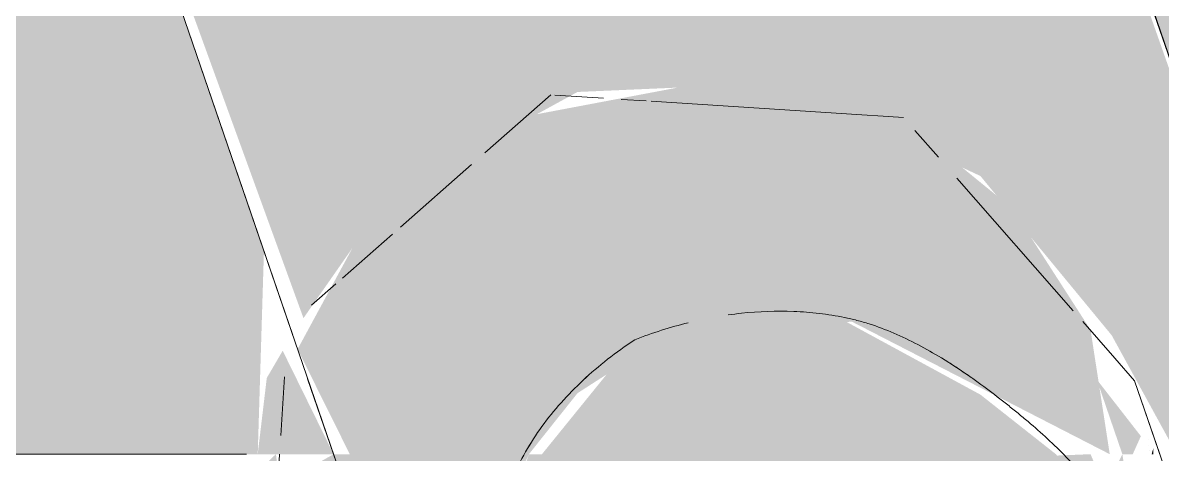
# Model space of a CAD drawing. Header units: millimetres. Extents: x 63432 to 177405, y -1987 to 27578.
# Drawn here: x 163028.22 to 163043.96, y 8839.5 to 8845.45 of the extents above; entities that cross this region are included whole.
import ezdxf

# ---------------------------------------------------------------- set-up
doc = ezdxf.new("R2010")
doc.units = ezdxf.units.MM
for name, color, linetype, lineweight, true_color in [('I-FURN-16', 7, 'Continuous', 9, 0xd1b79e), ('I-FURN-19', 7, 'Continuous', 9, 0x242424), ('I-FURN-20', 7, 'Continuous', 9, 0x3a3a3a), ('I-FURN-21', 7, 'Continuous', 9, 0x666666), ('I-FURN-23', 7, 'Continuous', 9, 0x52463a), ('I-FURN-25', 7, 'Continuous', 9, 0x987f66), ('I-FURN-26', 7, 'Continuous', 9, 0x2d2d2d), ('I-FURN-27', 7, 'Continuous', 9, 0x463a2f), ('I-FURN-29', 7, 'Continuous', 9, 0x53483c), ('I-FURN-30', 7, 'Continuous', 9, 0x4c4c4c), ('I-FURN-34', 7, 'Continuous', 9, 0xae8e6d), ('I-FURN-37', 7, 'Continuous', 9, 0x584c3f), ('I-FURN-38', 7, 'Continuous', 9, 0xa58c72), ('I-FURN-40', 7, 'Continuous', 9, 0x312b25), ('I-FURN-45', 7, 'Continuous', 9, 0x3f372f), ('I-FURN-48', 7, 'Continuous', 9, 0x131313), ('I-FURN-56', 7, 'Continuous', 9, 0x514840), ('I-FURN-6', 7, 'Continuous', 9, 0xc0c0c0), ('I-FURN-61', 7, 'Continuous', 9, 0xcabbac), ('I-FURN-62', 7, 'Continuous', 9, 0x8b8b8b), ('I-FURN-64', 7, 'Continuous', 9, 0x665b51), ('I-FURN-65', 7, 'Continuous', 9, 0x8b7c6d), ('I-FURN-66', 7, 'Continuous', 9, 0x6e6155), ('I-FURN-70', 7, 'Continuous', 9, 0x786d63), ('I-FURN-71', 7, 'Continuous', 9, 0xa59687), ('I-FURN-77', 7, 'Continuous', 9, 0x92877d)]:
    doc.layers.add(name, color=color, linetype=linetype, lineweight=lineweight, true_color=true_color)
doc.layers.add('I-FURN-17', color=7, linetype='Continuous', lineweight=9, true_color=0x111111, transparency=0.7)
doc.layers.add('I-FURN-18', color=7, linetype='Continuous', lineweight=9, true_color=0xe2b180, transparency=0.7)

# ---------------------------------------------------------------- blocks, each defined once
blk = doc.blocks.new('Chair - Tablet Arm - Chair - Tablet Arm-V78-Развертка 3_12-6')
at = {"layer": 'I-FURN-17'}
h = blk.add_hatch(color=256, dxfattribs=at)
h.paths.add_polyline_path([(-80976.841, 8450), (-80976.135, 8450), (-81105.323, 8826.8), (-81107.355, 8826.8), (-81105.677, 8821.55), (-81102.304, 8812.132), (-80978.144, 8450)])
h.paths.add_polyline_path([(-81115.982, 8832.447), (-81112.157, 8836.168), (-81112.035, 8837.109), (-81112.188, 8838.407), (-81113.123, 8839.5), (-81120.404, 8839.5), (-81121.068, 8837.606), (-81121.214, 8835.208), (-81120.579, 8832.787), (-81119.639, 8832.657), (-81116.909, 8832.501)])
h.paths.add_polyline_path([(-81127.458, 8852.2), (-81114.032, 8852.2), (-81175.226, 9030.683), (-81187.239, 9026.564), (-81127.516, 8852.37)])
for points in [[(-81111.831, 8839.5), (-81111.846, 8839.737), (-81111.832, 8839.501)], [(-81111.778, 8839.5), (-81111.778, 8839.581), (-81111.8, 8839.5)], [(-81112.188, 8838.407), (-81112.644, 8839.5), (-81113.107, 8839.481), (-81112.439, 8838.7)], [(-81112, 8838.187), (-81112.205, 8839.5), (-81112.333, 8839.235), (-81112.061, 8838.258)]]:
    blk.add_hatch(color=256, dxfattribs=at).paths.add_polyline_path(points)
h = blk.add_hatch(color=256, dxfattribs=at)
h.paths.add_polyline_path([(-81120.833, 8832.877), (-81123.103, 8839.5), (-81123.577, 8839.231), (-81123.428, 8836.743), (-81121.69, 8833.383), (-81120.991, 8832.934)])
h.paths.add_polyline_path([(-81123.507, 8835.571), (-81123.753, 8838.445), (-81123.9, 8839.5), (-81124.183, 8839.231), (-81124.161, 8837.214), (-81123.517, 8835.582)])
h = blk.add_hatch(color=256, dxfattribs=at)
h.paths.add_polyline_path([(-81120.776, 8832.857), (-81121.214, 8835.208), (-81120.926, 8838.385), (-81120.404, 8839.5), (-81123.103, 8839.5), (-81120.833, 8832.877)])
h.paths.add_polyline_path([(-81122.254, 8834.062), (-81123.413, 8836.083), (-81122.766, 8834.678), (-81122.288, 8834.103)])
h.paths.add_polyline_path([(-81123.806, 8837.606), (-81123.525, 8837.681), (-81123.794, 8837.783)])
at = {"layer": 'I-FURN-18'}
h = blk.add_hatch(color=256, dxfattribs=at)
h.paths.add_polyline_path([(-81127.34, 8839.5), (-81124.151, 8839.5), (-81124.065, 8842.304), (-81127.458, 8852.2), (-81156.5, 8852.2), (-81156.5, 8839.5), (-81131.162, 8839.5)])
h.paths.add_polyline_path([(-81088.371, 8839.5), (-81086.1, 8839.727), (-81080.3, 8840.405), (-81080.3, 8852.2), (-81113.951, 8851.964), (-81109.678, 8839.5), (-81093.142, 8839.5)])
h = blk.add_hatch(color=256, dxfattribs=at)
h.paths.add_polyline_path([(-81115.561, 8839.5), (-81113.123, 8839.5), (-81114.166, 8840.322), (-81116.116, 8841.38), (-81118.942, 8841.08), (-81120.224, 8839.5), (-81116.045, 8839.5)])
h.paths.add_polyline_path([(-81110.129, 8839.5), (-81109.678, 8839.5), (-81114.166, 8852.2), (-81127.458, 8852.2), (-81123.519, 8841.378), (-81122.331, 8843.079), (-81119.733, 8844.5), (-81116.909, 8844.623), (-81114.166, 8843.34), (-81112.352, 8841.141), (-81111.452, 8839.5), (-81110.342, 8839.5)])
for points in [[(-81121.601, 8839.5), (-81120.404, 8839.5), (-81119.733, 8840.342), (-81118.515, 8841.126), (-81115.943, 8841.33), (-81112.379, 8839.5), (-81112.644, 8841.215), (-81113.726, 8842.894), (-81115.023, 8843.95), (-81117.291, 8844.76), (-81120.639, 8844.128), (-81122.503, 8842.972), (-81123.6, 8840.95), (-81122.879, 8839.5), (-81122.183, 8839.5)], [(-81124.151, 8839.5), (-81123.687, 8839.5), (-81123.439, 8839.5), (-81123.103, 8839.5), (-81123.806, 8840.928), (-81124.026, 8840.552)], [(-81112.061, 8839.5), (-81111.949, 8839.749), (-81112.559, 8840.532), (-81112.205, 8839.5)], [(-81123.621, 8839.5), (-81123.586, 8839.5), (-81123.687, 8839.5)]]:
    blk.add_hatch(color=256, dxfattribs=at).paths.add_polyline_path(points)
at = {"layer": 'I-FURN-20'}
blk.add_line((-81123.103, 8839.5), (-81122.981, 8839.143), dxfattribs=at)
at = {"layer": 'I-FURN-23'}
for points, knots in [([(-81117.649, 8841.422), (-81117.589, 8841.431), (-81117.284, 8841.469), (-81116.863, 8841.484), (-81116.45, 8841.452), (-81116.276, 8841.428), (-81116.218, 8841.418)], [-0.95127, -0.95127, -0.95127, -0.95127, -0.94444444, -0.91666667, -0.90277778, -0.89583333, -0.89583333, -0.89583333, -0.89583333]), ([(-81116.045, 8841.387), (-81115.987, 8841.376), (-81115.872, 8841.349), (-81115.644, 8841.283), (-81115.249, 8841.134), (-81114.775, 8840.883), (-81114.427, 8840.653), (-81114.292, 8840.558)], [-0.88888889, -0.88888889, -0.88888889, -0.88888889, -0.88194444, -0.875, -0.86111111, -0.83333333, -0.81509179, -0.81509179, -0.81509179, -0.81509179]), ([(-81119.958, 8840.211), (-81119.864, 8840.317), (-81119.561, 8840.626), (-81119.204, 8840.906), (-81118.942, 8841.08)], [-0.125, -0.125, -0.125, -0.125, -0.0833333, 0, 0, 0, 0]), ([(-81114.083, 8840.407), (-81113.983, 8840.332), (-81113.836, 8840.218), (-81113.646, 8840.065), (-81113.461, 8839.912), (-81113.237, 8839.715), (-81113.064, 8839.546), (-81112.979, 8839.459)], [-0.80555556, -0.80555556, -0.80555556, -0.80555556, -0.79166667, -0.78472222, -0.77777778, -0.76388889, -0.75, -0.75, -0.75, -0.75])]:
    blk.add_open_spline(points, degree=3, knots=knots, dxfattribs=at)
for points in [[(-81118.942, 8841.08), (-81118.697, 8841.175), (-81118.451, 8841.253), (-81118.205, 8841.314)], [(-81120.45, 8839.532), (-81120.381, 8839.654), (-81120.306, 8839.771), (-81120.224, 8839.884)]]:
    blk.add_open_spline(points, degree=3, dxfattribs=at)
at = {"layer": 'I-FURN-25'}
blk.add_line((-81111.687, 8839.5), (-81112.035, 8840.514), dxfattribs=at)
at = {"layer": 'I-FURN-26'}
blk.add_open_spline([(-81120.862, 8838.578), (-81120.84, 8838.643), (-81120.772, 8838.838), (-81120.642, 8839.16), (-81120.518, 8839.411), (-81120.45, 8839.532)], degree=3, knots=[-0.3125, -0.3125, -0.3125, -0.3125, -0.2916667, -0.25, -0.2083333, -0.2083333, -0.2083333, -0.2083333], dxfattribs=at)
at = {"layer": 'I-FURN-27'}
for p, q in [((-81121.014, 8843.658), (-81120.101, 8844.461)), ((-81120.048, 8844.457), (-81119.372, 8844.414)), ((-81119.13, 8844.398), (-81118.784, 8844.376)), ((-81118.717, 8844.372), (-81115.66, 8844.175)), ((-81115.07, 8843.967), (-81114.746, 8843.598)), ((-81122.18, 8842.634), (-81121.197, 8843.497)), ((-81114.494, 8843.311), (-81112.884, 8841.48)), ((-81122.981, 8841.929), (-81122.29, 8842.537)), ((-81123.406, 8841.556), (-81123.07, 8841.851)), ((-81112.752, 8841.33), (-81112.311, 8840.827))]:
    blk.add_line(p, q, dxfattribs=at)
at = {"layer": 'I-FURN-29'}
blk.add_line((-81123.832, 8839.758), (-81123.779, 8840.567), dxfattribs=at)
at = {"layer": 'I-FURN-30'}
blk.add_line((-81124.022, 8836.808), (-81123.848, 8839.5), dxfattribs=at)
at = {"layer": 'I-FURN-34'}
for p, q in [((-81115.651, 8844.174), (-81115.228, 8844.147)), ((-81112.035, 8840.514), (-81111.687, 8839.5))]:
    blk.add_line(p, q, dxfattribs=at)
at = {"layer": 'I-FURN-37'}
blk.add_line((-81123.461, 8840.542), (-81123.103, 8839.5), dxfattribs=at)
at = {"layer": 'I-FURN-38'}
for p, q in [((-81127.458, 8852.2), (-81123.667, 8841.145)), ((-81109.678, 8839.5), (-81113.951, 8851.964))]:
    blk.add_line(p, q, dxfattribs=at)
at = {"layer": 'I-FURN-40'}
blk.add_line((-81124.305, 8839.5), (-81314.954, 8839.5), dxfattribs=at)
at = {"layer": 'I-FURN-45'}
blk.add_line((-81124.305, 8839.5), (-81314.954, 8839.5), dxfattribs=at)
at = {"layer": 'I-FURN-48'}
blk.add_open_spline([(-81120.926, 8838.385), (-81120.906, 8838.45), (-81120.863, 8838.578), (-81120.772, 8838.838), (-81120.642, 8839.16), (-81120.456, 8839.536), (-81120.231, 8839.888), (-81119.964, 8840.214), (-81119.561, 8840.626), (-81119.204, 8840.906), (-81118.942, 8841.08)], degree=3, knots=[-0.3333333, -0.3333333, -0.3333333, -0.3333333, -0.3125, -0.2916667, -0.25, -0.2083333, -0.1666667, -0.125, -0.0833333, 0, 0, 0, 0], dxfattribs=at)
blk = doc.blocks.new('Chair - Tablet Arm - Chair - Tablet Arm-V81-Развертка 3_12-6')
at = {"layer": 'I-FURN-19'}
blk.add_open_spline([(-81120.926, 8838.385), (-81120.906, 8838.45), (-81120.863, 8838.578), (-81120.772, 8838.838), (-81120.642, 8839.16), (-81120.456, 8839.536), (-81120.231, 8839.888), (-81119.964, 8840.214), (-81119.561, 8840.626), (-81119.204, 8840.906), (-81118.942, 8841.08)], degree=3, knots=[-0.3333333, -0.3333333, -0.3333333, -0.3333333, -0.3125, -0.2916667, -0.25, -0.2083333, -0.1666667, -0.125, -0.0833333, 0, 0, 0, 0], dxfattribs=at)
at = {"layer": 'I-FURN-21'}
for p, q in [((-81124.022, 8836.808), (-81123.848, 8839.5)), ((-81123.103, 8839.5), (-81122.981, 8839.143))]:
    blk.add_line(p, q, dxfattribs=at)
at = {"layer": 'I-FURN-30'}
blk.add_open_spline([(-81120.862, 8838.578), (-81120.84, 8838.643), (-81120.772, 8838.838), (-81120.642, 8839.16), (-81120.518, 8839.411), (-81120.45, 8839.532)], degree=3, knots=[-0.3125, -0.3125, -0.3125, -0.3125, -0.2916667, -0.25, -0.2083333, -0.2083333, -0.2083333, -0.2083333], dxfattribs=at)
at = {"layer": 'I-FURN-37'}
for p, q in [((-81121.014, 8843.658), (-81120.101, 8844.461)), ((-81120.048, 8844.457), (-81119.372, 8844.414)), ((-81119.13, 8844.398), (-81118.784, 8844.376)), ((-81118.717, 8844.372), (-81115.66, 8844.175)), ((-81115.07, 8843.967), (-81114.746, 8843.598)), ((-81122.18, 8842.634), (-81121.197, 8843.497)), ((-81114.494, 8843.311), (-81112.884, 8841.48)), ((-81122.981, 8841.929), (-81122.29, 8842.537)), ((-81123.406, 8841.556), (-81123.07, 8841.851)), ((-81112.752, 8841.33), (-81112.311, 8840.827))]:
    blk.add_line(p, q, dxfattribs=at)
at = {"layer": 'I-FURN-38'}
for p, q in [((-81115.651, 8844.174), (-81115.228, 8844.147)), ((-81112.035, 8840.514), (-81111.687, 8839.5))]:
    blk.add_line(p, q, dxfattribs=at)
at = {"layer": 'I-FURN-56'}
blk.add_line((-81124.305, 8839.5), (-81314.954, 8839.5), dxfattribs=at)
at = {"layer": 'I-FURN-64'}
for points, knots in [([(-81117.649, 8841.422), (-81117.589, 8841.431), (-81117.284, 8841.469), (-81116.863, 8841.484), (-81116.45, 8841.452), (-81116.276, 8841.428), (-81116.218, 8841.418)], [-0.95127, -0.95127, -0.95127, -0.95127, -0.94444444, -0.91666667, -0.90277778, -0.89583333, -0.89583333, -0.89583333, -0.89583333]), ([(-81116.045, 8841.387), (-81115.987, 8841.376), (-81115.872, 8841.349), (-81115.644, 8841.283), (-81115.249, 8841.134), (-81114.775, 8840.883), (-81114.427, 8840.653), (-81114.292, 8840.558)], [-0.88888889, -0.88888889, -0.88888889, -0.88888889, -0.88194444, -0.875, -0.86111111, -0.83333333, -0.81509179, -0.81509179, -0.81509179, -0.81509179]), ([(-81119.958, 8840.211), (-81119.864, 8840.317), (-81119.561, 8840.626), (-81119.204, 8840.906), (-81118.942, 8841.08)], [-0.125, -0.125, -0.125, -0.125, -0.0833333, 0, 0, 0, 0]), ([(-81114.083, 8840.407), (-81113.983, 8840.332), (-81113.836, 8840.218), (-81113.646, 8840.065), (-81113.461, 8839.912), (-81113.237, 8839.715), (-81113.064, 8839.546), (-81112.979, 8839.459)], [-0.80555556, -0.80555556, -0.80555556, -0.80555556, -0.79166667, -0.78472222, -0.77777778, -0.76388889, -0.75, -0.75, -0.75, -0.75])]:
    blk.add_open_spline(points, degree=3, knots=knots, dxfattribs=at)
for points in [[(-81118.942, 8841.08), (-81118.697, 8841.175), (-81118.451, 8841.253), (-81118.205, 8841.314)], [(-81120.45, 8839.532), (-81120.381, 8839.654), (-81120.306, 8839.771), (-81120.224, 8839.884)]]:
    blk.add_open_spline(points, degree=3, dxfattribs=at)
at = {"layer": 'I-FURN-65'}
blk.add_line((-81111.687, 8839.5), (-81112.035, 8840.514), dxfattribs=at)
at = {"layer": 'I-FURN-66'}
for p, q in [((-81123.832, 8839.758), (-81123.779, 8840.567)), ((-81124.305, 8839.5), (-81314.954, 8839.5))]:
    blk.add_line(p, q, dxfattribs=at)
at = {"layer": 'I-FURN-70'}
blk.add_line((-81123.461, 8840.542), (-81123.103, 8839.5), dxfattribs=at)
at = {"layer": 'I-FURN-71'}
for p, q in [((-81127.458, 8852.2), (-81123.667, 8841.145)), ((-81109.678, 8839.5), (-81113.951, 8851.964))]:
    blk.add_line(p, q, dxfattribs=at)
blk = doc.blocks.new('Chair - Tablet Arm - Chair - Tablet Arm-V88-Развертка 3_12-6')
at = {"layer": 'I-FURN-6'}
for p, q in [((-80971.694, 8437.047), (-81175.226, 9030.683)), ((-81187.239, 9026.564), (-81120.579, 8832.137))]:
    blk.add_line(p, q, dxfattribs=at)
at = {"layer": 'I-FURN-61'}
blk.add_line((-81124.305, 8839.5), (-81314.954, 8839.5), dxfattribs=at)
at = {"layer": 'I-FURN-62'}
blk.add_line((-81124.022, 8836.808), (-81123.848, 8839.5), dxfattribs=at)
at = {"layer": 'I-FURN-62', "flags": 128}
blk.add_lwpolyline([(-81109.858, 8834.165), (-81111.521, 8839.016), (-81112.035, 8840.514)], dxfattribs=at)
at = {"layer": 'I-FURN-62'}
for points, knots in [([(-81117.649, 8841.422), (-81117.589, 8841.431), (-81117.284, 8841.469), (-81116.863, 8841.484), (-81116.45, 8841.452), (-81116.217, 8841.42), (-81116.044, 8841.389), (-81115.872, 8841.349), (-81115.644, 8841.283), (-81115.249, 8841.134), (-81114.699, 8840.843), (-81114.179, 8840.484), (-81113.836, 8840.218), (-81113.646, 8840.065), (-81113.461, 8839.912), (-81113.237, 8839.715), (-81112.891, 8839.377), (-81112.318, 8838.738), (-81111.883, 8838.143), (-81111.611, 8837.733)], [-0.95127, -0.95127, -0.95127, -0.95127, -0.9444444, -0.9166667, -0.9027778, -0.8958333, -0.8888889, -0.8819444, -0.875, -0.8611111, -0.8333333, -0.8055556, -0.7916667, -0.7847222, -0.7777778, -0.7638889, -0.75, -0.7222222, -0.6666667, -0.6666667, -0.6666667, -0.6666667]), ([(-81119.958, 8840.211), (-81119.864, 8840.317), (-81119.561, 8840.626), (-81119.204, 8840.906), (-81118.942, 8841.08)], [-0.125, -0.125, -0.125, -0.125, -0.0833333, 0, 0, 0, 0]), ([(-81120.862, 8838.578), (-81120.84, 8838.643), (-81120.772, 8838.838), (-81120.642, 8839.16), (-81120.456, 8839.536), (-81120.306, 8839.771), (-81120.224, 8839.884)], [-0.3125, -0.3125, -0.3125, -0.3125, -0.2916667, -0.25, -0.2083333, -0.1666667, -0.1666667, -0.1666667, -0.1666667])]:
    blk.add_open_spline(points, degree=3, knots=knots, dxfattribs=at)
blk.add_open_spline([(-81118.942, 8841.08), (-81118.697, 8841.175), (-81118.451, 8841.253), (-81118.205, 8841.314)], degree=3, dxfattribs=at)
at = {"layer": 'I-FURN-70'}
for p, q in [((-81121.014, 8843.658), (-81120.101, 8844.461)), ((-81120.048, 8844.457), (-81119.372, 8844.414)), ((-81119.13, 8844.398), (-81118.784, 8844.376)), ((-81118.717, 8844.372), (-81115.66, 8844.175)), ((-81115.07, 8843.967), (-81114.746, 8843.598)), ((-81122.18, 8842.634), (-81121.197, 8843.497)), ((-81114.494, 8843.311), (-81112.884, 8841.48)), ((-81122.981, 8841.929), (-81122.29, 8842.537)), ((-81123.406, 8841.556), (-81123.07, 8841.851)), ((-81112.752, 8841.33), (-81112.311, 8840.827))]:
    blk.add_line(p, q, dxfattribs=at)
at = {"layer": 'I-FURN-71'}
for p, q in [((-81115.651, 8844.174), (-81115.228, 8844.147)), ((-81112.311, 8840.827), (-81112.035, 8840.514)), ((-81112.035, 8840.514), (-81111.687, 8839.5))]:
    blk.add_line(p, q, dxfattribs=at)
at = {"layer": 'I-FURN-77'}
for p, q in [((-81123.832, 8839.758), (-81123.779, 8840.567)), ((-81124.305, 8839.5), (-81314.954, 8839.5))]:
    blk.add_line(p, q, dxfattribs=at)

msp = doc.modelspace()

# ---------------------------------------------------------------- block references
at = {"layer": 'I-FURN-16'}
msp.add_blockref('Chair - Tablet Arm - Chair - Tablet Arm-V78-Развертка 3_12-6', (244155.618, 0), dxfattribs=at)
at = {"layer": 'I-FURN-6'}
msp.add_blockref('Chair - Tablet Arm - Chair - Tablet Arm-V88-Развертка 3_12-6', (244155.618, 0), dxfattribs=at)
at = {"layer": 'I-FURN-61'}
msp.add_blockref('Chair - Tablet Arm - Chair - Tablet Arm-V81-Развертка 3_12-6', (244155.618, 0), dxfattribs=at)

doc.saveas('drawing.dxf')
